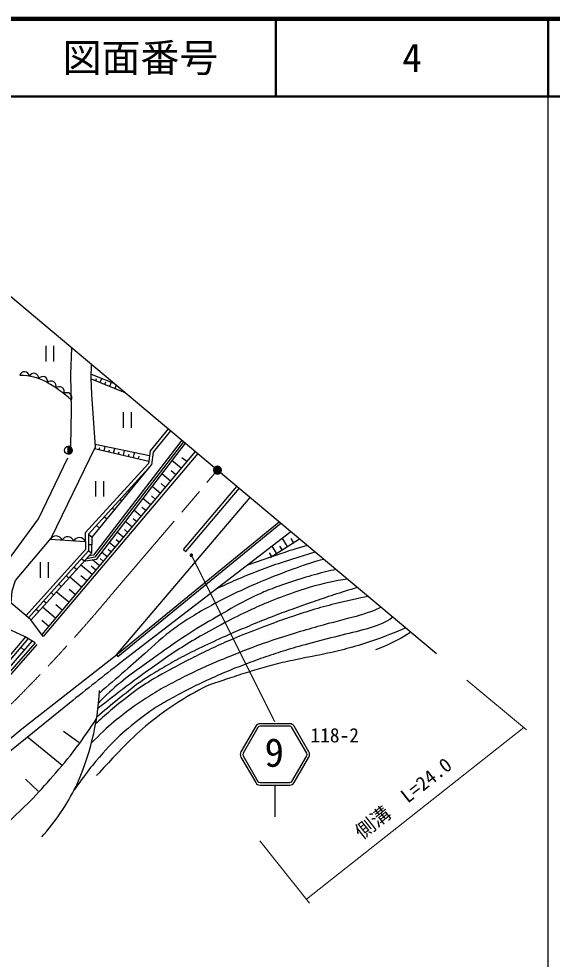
# Model space of a CAD drawing. Units: millimetres, scale not verified. Extents: x 40000 to 680000, y 20000 to 380000.
# Drawn here: x 510994 to 579500, y 259208 to 380000 of the extents above; entities that cross this region are included whole.
import ezdxf
from ezdxf.enums import TextEntityAlignment as Align

# ---------------------------------------------------------------- set-up
doc = ezdxf.new("R2010")
doc.units = ezdxf.units.MM
doc.header["$LTSCALE"] = 1000
doc.header["$PDMODE"] = 32
doc.header["$PDSIZE"] = 500
doc.linetypes.add('CHAIN', pattern=[18.5, 12, -1.5, 3.5, -1.5])
for name, color, linetype, lineweight in [('M-BGD', 7, 'Continuous', 25), ('M-BMK', 2, 'CHAIN', 13), ('M-BMK-SRVR', 3, 'Continuous', 25), ('M-STR-HTXT', 7, 'Continuous', 13), ('M-STR-STRC', 7, 'Continuous', 25), ('M-TTL', 2, 'Continuous', 140), ('M-TTL-BAND', 7, 'Continuous', 25), ('M-TTL-LINE', 7, 'Continuous', 50)]:
    doc.layers.add(name, color=color, linetype=linetype, lineweight=lineweight)
doc.layers.add('M-OTRS', color=6, linetype='Continuous')
doc.layers.add('M-TTL-TXT', color=7, linetype='Continuous')
doc.styles.add('ＭＳ ゴシック', font='')
doc.styles.get('ＭＳ ゴシック').set_extended_font_data('MS Gothic')

msp = doc.modelspace()

# ---------------------------------------------------------------- hatches: boundary and pattern name
at = {"layer": 'M-BGD'}
for points in [[(517347, 325087), (517347, 324087, 0.41421), (517847, 324587, 0.41421)], [(533299, 311081, 0.41422), (533149, 311231, 0.41422), (532999, 311081, 0.41421), (533149, 310931, 0.41421)]]:
    msp.add_hatch(color=256, dxfattribs=at).paths.add_polyline_path(points)
at = {"layer": 'M-BMK-SRVR'}
msp.add_hatch(color=256, dxfattribs=at).paths.add_polyline_path([(537014, 322022, 1), (536014, 322022, 0.41421), (536514, 321522, 0.41421)])

# ---------------------------------------------------------------- linework, layer by layer
at = {"layer": 'M-BGD'}
for p, q in [((514465, 337993), (514465, 335993)), ((515465, 337993), (515465, 335993)), ((520293, 333771), (524601, 332018)), ((520304, 334340), (523191, 333201)), ((520867, 333538), (520967, 333784)), ((521437, 333306), (521643, 333812)), ((522058, 333053), (522180, 333352)), ((522679, 332800), (522890, 333320)), ((523355, 332525), (523500, 332882)), ((524414, 329466), (524414, 327466)), ((525414, 329466), (525414, 327466)), ((517347, 324087), (517347, 325087)), ((527784, 323874), (520819, 325311)), ((521939, 324511), (522064, 325054)), ((533653, 324423), (513944, 300919)), ((533972, 324155), (514130, 300674)), ((517347, 324587), (517348, 324588)), ((520726, 324790), (527692, 323186)), ((521333, 324650), (521393, 324915)), ((522558, 324368), (522622, 324647)), ((523176, 324226), (523308, 324797)), ((523808, 324080), (523875, 324373)), ((524439, 323935), (524577, 324535)), ((525083, 323787), (525154, 324094)), ((525727, 323638), (525872, 324268)), ((526384, 323487), (526458, 323810)), ((531841, 322263), (530663, 323251)), ((532557, 323117), (531950, 323627)), ((527077, 321534), (527019, 321582)), ((530469, 320626), (529361, 321555)), ((531155, 321444), (530583, 321924)), ((520861, 320622), (520861, 318622)), ((521861, 320622), (521861, 318622)), ((526124, 320376), (526008, 320472)), ((529811, 319841), (529274, 320292)), ((525171, 319219), (524997, 319362)), ((529153, 319057), (528113, 319929)), ((532146, 311839), (539007, 319931)), ((532451, 311580), (539313, 319674)), ((523543, 298322), (540698, 318512)), ((524219, 318061), (523986, 318253)), ((527891, 317552), (526917, 318370)), ((528522, 318305), (528018, 318727)), ((523266, 316904), (522975, 317143)), ((526682, 316110), (525770, 316875)), ((527287, 316831), (526815, 317227)), ((522313, 315746), (521965, 316032)), ((523543, 298322), (544413, 315394)), ((525523, 314727), (524670, 315442)), ((526102, 315419), (525661, 315789)), ((521360, 314588), (520953, 314923)), ((524411, 313401), (523615, 314068)), ((523733, 298090), (544647, 315198)), ((545948, 314107), (524475, 297598)), ((524967, 314064), (524555, 314410)), ((519542, 312824), (515040, 313119)), ((519935, 313806), (520407, 313431)), ((523878, 312765), (523494, 313087)), ((543264, 310814), (547039, 313192)), ((545512, 312230), (544881, 313260)), ((546284, 312716), (545959, 313246)), ((520381, 312420), (519931, 312431)), ((519951, 311670), (520354, 311409)), ((522833, 311520), (522476, 311819)), ((523344, 312130), (522604, 312750)), ((532146, 311839), (532451, 311580)), ((544104, 311343), (543550, 312247)), ((544808, 311786), (544518, 312260)), ((519377, 310329), (519030, 310644)), ((521341, 309740), (520446, 310490)), ((521831, 310325), (521436, 310657)), ((522322, 310910), (521634, 311487)), ((543138, 311399), (543437, 310923)), ((513754, 310200), (513754, 308200)), ((514754, 310200), (514754, 308200)), ((518400, 309250), (518067, 309552)), ((520400, 308618), (518917, 309861)), ((520870, 309179), (520276, 309677)), ((517424, 308171), (517090, 308473)), ((519056, 307015), (517514, 308308)), ((519728, 307816), (518972, 308451)), ((516447, 307091), (516113, 307393)), ((515470, 306012), (515136, 306314)), ((517411, 305054), (515797, 306408)), ((518234, 306034), (517444, 306696)), ((515708, 303023), (514018, 304439)), ((514493, 304933), (514159, 305235)), ((516560, 304038), (515734, 304731)), ((513516, 303854), (513183, 304156)), ((514826, 301971), (513962, 302695)), ((513080, 299823), (504455, 290028)), ((513305, 299625), (504683, 289833)), ((511707, 298880), (511254, 299273)), ((511370, 288807), (523543, 298322)), ((523543, 298322), (523733, 298090)), ((517930, 292451), (508104, 284485)), ((504246, 282853), (511370, 288807)), ((516556, 284081), (512124, 287743)), ((518705, 287039), (516743, 288465)), ((513471, 280804), (511866, 282315)), ((512447, 279500), (505579, 272928))]:
    msp.add_line(p, q, dxfattribs=at)
for points in [[(517673, 325167), (517766, 329729), (517696, 334314), (517795, 337729)], [(511911, 303351), (510004, 304931), (510122, 306504), (510580, 307856), (515170, 313273), (520840, 325025), (520356, 331763), (520294, 333838), (520331, 335601)], [(530168, 327347), (527867, 324498), (527650, 322868), (519534, 313960), (519550, 311822), (511928, 303335)], [(530474, 327090), (528248, 324334), (528030, 322691), (519935, 313806), (519951, 311670), (512223, 303064)], [(532381, 325490), (520927, 310565), (519344, 310293)], [(532151, 325683), (520760, 310841), (519671, 310653)], [(531921, 325876), (520594, 311116), (519997, 311014)], [(477725, 303386), (487224, 302333), (490008, 302473), (503179, 304626), (507273, 304462), (507835, 306965), (509215, 309843), (513508, 315762), (517275, 323599)], [(512539, 302774), (520354, 311409), (520407, 313431), (528030, 322691)], [(548046, 312347), (547619, 312230), (547167, 312100), (546693, 311958), (546200, 311805), (545691, 311642), (545156, 311466), (544592, 311274), (544016, 311075), (543444, 310876), (540353, 309805)], [(550164, 310569), (549682, 310448), (549117, 310285), (548479, 310087), (547779, 309855), (547030, 309596), (546627, 309452), (546194, 309294), (545736, 309125), (545262, 308948), (544778, 308764), (544292, 308577), (543810, 308389), (543339, 308204), (542887, 308023), (542460, 307849), (542056, 307681), (541665, 307516), (541285, 307353), (540915, 307191), (540553, 307029), (540196, 306868), (539844, 306706), (539495, 306543), (539145, 306378), (538795, 306211), (538445, 306043), (538098, 305873), (537754, 305702), (537413, 305531), (537075, 305358), (536740, 305185), (536408, 305010), (536078, 304835), (535751, 304658), (535426, 304480), (535102, 304300), (534778, 304118), (534455, 303933), (534134, 303747), (533816, 303561), (533504, 303374), (533197, 303188), (532898, 303004), (532608, 302820), (532327, 302640), (532059, 302463), (531802, 302290), (531554, 302119), (531315, 301950), (531080, 301781), (530850, 301610), (530621, 301438), (530392, 301261), (530161, 301080), (529926, 300893), (529447, 300497), (528968, 300080), (528492, 299654), (528023, 299231), (527565, 298824), (527121, 298432), (525009, 296566), (524601, 296206), (524196, 295850), (523792, 295496), (523385, 295143), (522977, 294790), (522569, 294440), (522161, 294091), (521751, 293743), (521340, 293396)], [(549066, 311491), (548592, 311346), (548081, 311190), (547536, 311021), (546962, 310841), (544691, 310118), (544337, 310004), (543983, 309887), (543631, 309769), (543282, 309649), (542940, 309527), (542601, 309403), (542263, 309277), (541924, 309148), (541586, 309017), (541249, 308885), (540914, 308751), (540580, 308616), (540248, 308480), (539918, 308343), (539592, 308206), (539268, 308069), (538945, 307931), (538624, 307792), (538306, 307652), (537989, 307511), (537674, 307369), (537361, 307226), (537051, 307083), (536743, 306939), (536437, 306794)], [(551722, 309262), (551399, 309193), (551068, 309118), (550730, 309038), (550386, 308954), (550035, 308865), (549681, 308773), (549322, 308677), (548960, 308577), (548596, 308475), (548231, 308370), (547858, 308259), (547471, 308142), (547075, 308019), (546674, 307892), (546273, 307763), (545877, 307633), (545488, 307504), (545112, 307376), (544753, 307252), (544415, 307132), (544100, 307018), (543803, 306907), (543520, 306800), (543250, 306694), (542990, 306588), (542735, 306483), (542484, 306376), (542234, 306268), (541981, 306156), (541722, 306040), (541200, 305799), (540682, 305550), (540171, 305294), (539668, 305034), (539175, 304772), (538697, 304508), (538234, 304241), (537777, 303971), (537317, 303697), (536846, 303420), (536360, 303140), (535866, 302858), (535368, 302572), (534868, 302280), (534371, 301982), (533865, 301669), (533348, 301343), (532837, 301015), (532348, 300698), (531896, 300401), (531496, 300135), (531137, 299891), (530798, 299656), (530460, 299419), (530101, 299167), (529715, 298896), (529317, 298612), (528915, 298324), (528139, 297767), (527089, 297015), (526751, 296772), (526076, 296282), (525743, 296041), (525410, 295798), (525076, 295548), (524736, 295286), (524388, 295010), (524036, 294726), (523682, 294433), (523327, 294130), (522975, 293816), (522625, 293492), (522276, 293158), (521927, 292813), (521580, 292458), (521236, 292093)], [(553180, 308039), (552590, 307941), (552002, 307834), (551413, 307718), (550819, 307591), (550216, 307450), (549616, 307303), (549024, 307148), (548418, 306979), (547779, 306787), (547088, 306564), (546713, 306438), (546318, 306301), (545906, 306155), (545483, 306002), (545054, 305844), (544622, 305683), (544193, 305520), (543771, 305356), (543362, 305194), (542970, 305036), (542596, 304881), (542236, 304728), (541886, 304577), (541543, 304426), (541204, 304273), (540866, 304116), (540524, 303956), (540175, 303790), (539817, 303616), (539445, 303434), (539058, 303242), (538657, 303040), (538246, 302831), (537828, 302615), (537408, 302396), (536988, 302174), (536571, 301952), (536162, 301732), (535764, 301514), (535380, 301303), (535008, 301096), (534645, 300891), (534290, 300688), (533941, 300486), (533597, 300284), (533258, 300083), (532922, 299881), (532589, 299677), (532258, 299472), (531927, 299265), (531599, 299055), (531273, 298843), (530951, 298630), (530632, 298415), (530316, 298200), (530002, 297984), (529691, 297768), (529381, 297552), (528767, 297123), (528460, 296908), (528153, 296691), (527847, 296473), (527543, 296255), (527241, 296037), (526943, 295821), (526650, 295607), (526362, 295396), (526080, 295190), (525807, 294988), (525541, 294791), (525283, 294598), (525031, 294408), (524785, 294222), (524543, 294038), (524306, 293855), (524071, 293675), (523606, 293316), (523373, 293137), (522914, 292781), (522464, 292430), (522023, 292083), (521588, 291740), (521159, 291399)], [(554470, 306957), (554069, 306834), (553676, 306712), (553290, 306591), (552910, 306472), (552537, 306354), (552170, 306237), (551809, 306120), (551453, 306005), (551102, 305890), (550756, 305776), (550418, 305664), (550088, 305553), (549767, 305444), (549451, 305335), (549140, 305228), (548832, 305120), (548525, 305012), (547908, 304795), (546050, 304138), (545740, 304027), (545427, 303913), (545110, 303797), (544786, 303676), (544455, 303551), (544114, 303421), (543763, 303285), (543403, 303144), (543039, 303001), (542672, 302855), (542306, 302709), (541942, 302563), (541585, 302418), (541236, 302276), (540899, 302137), (540576, 302004), (540266, 301875), (539966, 301749), (539672, 301625), (539380, 301500), (539088, 301375), (538792, 301246), (538487, 301113), (538172, 300974), (537842, 300827), (537495, 300672), (537132, 300510), (536758, 300341), (536375, 300169), (535989, 299993), (535603, 299816), (535220, 299639), (534844, 299463), (534480, 299290), (534130, 299122), (533793, 298957), (533463, 298793), (533139, 298630), (532822, 298469), (532510, 298308), (532204, 298148), (531903, 297989), (531606, 297830), (531314, 297672), (531025, 297514), (530739, 297355), (530458, 297197), (530182, 297039), (529910, 296881), (529643, 296724), (529381, 296568), (529124, 296414), (528871, 296261), (528625, 296110), (528384, 295961), (527920, 295672), (527481, 295392), (527061, 295117), (526654, 294841), (526255, 294561), (525867, 294272), (525493, 293980), (525129, 293687), (524772, 293397), (524418, 293112), (523733, 292567), (523399, 292301), (523065, 292031), (522727, 291753), (522386, 291468), (522043, 291179), (521700, 290885), (521354, 290584), (521004, 290277)], [(555845, 305803), (555413, 305714), (554935, 305614), (554416, 305500), (553857, 305375), (553264, 305237), (551935, 304924), (551577, 304838), (551214, 304749), (550848, 304657), (550480, 304562), (550113, 304464), (549750, 304364), (549384, 304259), (549012, 304149), (548635, 304036), (548256, 303919), (547876, 303799), (547497, 303679), (547122, 303558), (546752, 303437), (546390, 303317), (546037, 303199), (545699, 303085), (545376, 302974), (545064, 302866), (544758, 302758), (544454, 302649), (544148, 302537), (543834, 302421), (543508, 302300), (543166, 302172), (542804, 302034), (542415, 301887), (542002, 301729), (541570, 301562), (541126, 301391), (540676, 301215), (540226, 301038), (539782, 300862), (539351, 300689), (538939, 300521), (538551, 300360), (538187, 300207), (537838, 300057), (537503, 299911), (537179, 299768), (536865, 299626), (536556, 299485), (536252, 299345), (535949, 299203), (535645, 299060), (535338, 298915), (535027, 298766), (534714, 298614), (534400, 298460), (534088, 298304), (533780, 298150), (533477, 297996), (533182, 297847), (532624, 297561), (531897, 297189), (531484, 296975), (531098, 296773), (530711, 296565), (530295, 296336), (529837, 296080), (529354, 295805), (528868, 295524), (528399, 295247), (527966, 294985), (527598, 294759), (527281, 294562), (526973, 294362), (526632, 294129), (526216, 293831), (525697, 293449), (525103, 293004), (524476, 292525), (523856, 292040), (523283, 291578), (523017, 291356), (522753, 291134), (522492, 290912), (522237, 290691), (521987, 290471), (521744, 290253), (521509, 290038), (521282, 289827), (521066, 289620), (520860, 289418)], [(557487, 304425), (557209, 304272), (556896, 304122), (556549, 303973), (556168, 303825), (555756, 303677), (555307, 303532), (554823, 303389), (554307, 303246), (553205, 302949), (552624, 302794), (552019, 302638), (551392, 302477), (550741, 302307), (550068, 302124), (549723, 302028), (549370, 301929), (549012, 301827), (548647, 301723), (548277, 301617), (547903, 301508), (547524, 301396), (547141, 301282), (546755, 301166), (546366, 301046), (545970, 300924), (545564, 300797), (545150, 300667), (544732, 300535), (544311, 300400), (543890, 300263), (543473, 300126), (543063, 299989), (542660, 299852), (542270, 299715), (541890, 299580), (541519, 299444), (541154, 299307), (540795, 299170), (540440, 299033), (540088, 298895), (539738, 298756), (539389, 298617), (537977, 298052), (537623, 297910), (537269, 297766), (536917, 297622), (536566, 297477), (536218, 297331), (535872, 297184), (535530, 297036), (535192, 296887), (534858, 296737), (534526, 296585), (534197, 296432), (533870, 296278), (533547, 296123), (533226, 295967), (532907, 295811), (532592, 295654), (532279, 295498), (531969, 295341), (531661, 295185), (531357, 295029), (531055, 294874), (530756, 294717), (530459, 294561), (530165, 294403), (529874, 294245), (529585, 294085), (529299, 293924), (529016, 293761), (528735, 293596), (528457, 293430), (528181, 293263), (527908, 293094), (527638, 292925), (527370, 292754), (527105, 292582), (526843, 292410), (526583, 292237), (526326, 292063), (525814, 291706), (525307, 291340), (524813, 290973), (524343, 290615), (523907, 290274), (523517, 289961), (523167, 289668), (522838, 289383), (522511, 289091), (522167, 288777), (521809, 288444), (521450, 288101), (521085, 287745), (520711, 287374), (520324, 286984)], [(514130, 300674), (512526, 302787), (511911, 303351)], [(513080, 299823), (511815, 300620), (508867, 301977), (501724, 302196), (493006, 300074), (480700, 300659)], [(559026, 303134), (558648, 302861), (558187, 302597), (557649, 302340), (557041, 302090), (556370, 301845), (556005, 301726), (555613, 301609), (555199, 301495), (554766, 301383), (554319, 301271), (553863, 301161), (553400, 301049), (552936, 300937), (552474, 300823), (552018, 300707), (551559, 300587), (551085, 300465), (549143, 299966), (548669, 299843), (548210, 299722), (547771, 299604), (547355, 299490), (546964, 299381), (546594, 299275), (546241, 299173), (545902, 299073), (545574, 298975), (545253, 298877), (544936, 298778), (544620, 298678), (544301, 298576), (543976, 298471), (543648, 298364), (543324, 298256), (543003, 298146), (542683, 298036), (542365, 297925), (542048, 297813), (541730, 297699), (541413, 297584), (541094, 297467), (540773, 297348), (540452, 297228), (540131, 297108), (539810, 296986), (539489, 296864), (539167, 296739), (538845, 296613), (538521, 296484), (538196, 296352), (537869, 296218), (537539, 296080), (537207, 295938), (536871, 295793), (536532, 295645), (536192, 295494), (535850, 295341), (535509, 295185), (535168, 295029), (534829, 294870), (534493, 294711), (534160, 294551), (533827, 294389), (533492, 294223), (533156, 294055), (532822, 293885), (532489, 293713), (532161, 293542), (531837, 293372), (531521, 293204), (531213, 293039), (530916, 292877), (530629, 292720), (530353, 292569), (530085, 292420), (529824, 292274), (529568, 292128), (529316, 291982), (529067, 291833), (528818, 291681), (528568, 291523), (528316, 291359), (527803, 291008), (527287, 290636), (526779, 290255), (526293, 289879), (525838, 289522), (525419, 289184), (525026, 288855), (524657, 288536), (524307, 288225), (523973, 287921), (523674, 287643), (523412, 287392), (523159, 287140), (522886, 286857), (522566, 286514), (522191, 286107), (521779, 285656), (521342, 285166), (520893, 284644), (520442, 284094), (520216, 283810), (519988, 283517), (519757, 283217), (519523, 282908), (519287, 282593), (519050, 282269), (518811, 281939), (518571, 281601), (518330, 281256), (518088, 280904)], [(560644, 301776), (560213, 301575), (559726, 301361), (559187, 301137), (558604, 300906), (557981, 300670), (557649, 300548), (557299, 300420), (556933, 300289), (556554, 300156), (556168, 300023), (555776, 299890), (555384, 299760), (554994, 299634), (554611, 299514), (554237, 299401), (553871, 299295), (553506, 299193), (553143, 299096), (552781, 299003), (552420, 298912), (552061, 298825), (551704, 298740), (551348, 298658), (550993, 298576), (550640, 298496), (550288, 298419), (549938, 298346), (549589, 298276), (549242, 298209), (548896, 298144), (548208, 298014), (547866, 297948), (547526, 297880), (547188, 297810), (546513, 297666), (546177, 297594), (545843, 297521), (545510, 297448), (545179, 297373), (544850, 297297), (544524, 297220), (544201, 297142), (543881, 297062), (543565, 296980), (543254, 296897), (542946, 296812), (542640, 296727), (542337, 296640), (542035, 296552), (541733, 296462), (541432, 296372), (541129, 296281), (540824, 296188), (540517, 296094), (540206, 295997), (539894, 295899), (539582, 295799), (539270, 295698), (538961, 295597), (538655, 295496), (538353, 295396), (538057, 295298), (537767, 295200), (537209, 295017), (536672, 294843), (536149, 294668), (535632, 294479), (535116, 294265), (534602, 294022), (534095, 293760), (533591, 293481), (533087, 293191), (532579, 292892), (532061, 292583), (531537, 292261), (531013, 291929), (530498, 291591), (530000, 291249), (529517, 290902), (529046, 290546), (528585, 290186), (528137, 289826), (527702, 289471), (527284, 289124), (526883, 288783), (526492, 288441), (526105, 288094), (525716, 287735), (525340, 287378), (524980, 287027), (524615, 286661), (524223, 286259), (523782, 285801), (523542, 285549), (523295, 285288), (523039, 285017), (522776, 284736), (522503, 284443), (522221, 284139), (521928, 283822), (521625, 283494), (521311, 283151), (520985, 282796)], [(561273, 301249), (561112, 301085), (560853, 300894), (560517, 300682), (560122, 300458), (559690, 300228), (559083, 299930), (558286, 299561), (557508, 299212), (556953, 298976), (556827, 298945)], [(511846, 300601), (506444, 294292), (501837, 288847), (493642, 282358)], [(512188, 300385), (506748, 294033), (502116, 288558), (493952, 282093)], [(502116, 288558), (503591, 289526), (512721, 300049)]]:
    msp.add_lwpolyline(points, dxfattribs=at)
for points in [[(517347, 325087), (517347, 324087, 0.41421), (517847, 324587, 0.41421)], [(533299, 311081, 0.41422), (533149, 311231, 0.41422), (532999, 311081, 0.41421), (533149, 310931, 0.41421)]]:
    msp.add_lwpolyline(points, format="xyb", close=True, dxfattribs=at)
msp.add_circle((517347, 324587), 500, dxfattribs=at)
for centre, radius, start, end in [((511726, 334045), 627, 4.32224, 165.96322), ((511129, 327010), 7187, 60.45482, 90.08032), ((512924, 333838), 627, 354.44708, 156.08806), ((514069, 333429), 627, 344.57191, 146.21289), ((515135, 332806), 650, 340.12499, 135.40366), ((505046, 316807), 19064, 48.22694, 59.6718), ((516177, 332099), 650, 336.31004, 131.5887), ((517170, 331325), 650, 332.49509, 127.77375), ((515770, 312755), 816, 19.0039, 153.47925), ((517270, 312657), 816, 19.0039, 153.47925), ((518771, 312558), 816, 19.0039, 153.47925), ((911144, -200821), 630820, 127.80397, 128.56022), ((487667, 295445), 33735, 335.39621, 357.04447), ((474861, 319265), 54556, 317.95505, 327.70904), ((449423, 339605), 87090, 316.35789, 319.22575), ((492466, 294228), 28880, 318.042, 333.6285)]:
    msp.add_arc(centre, radius, start, end, dxfattribs=at)
at = {"layer": 'M-BMK'}
msp.add_line((523158, 306351), (536190, 321642), dxfattribs=at)
msp.add_arc((367660, 435358), 202046, 312.89682, 320.31959, dxfattribs=at)
at = {"layer": 'M-BMK-SRVR'}
for p, q in [((536131, 322344), (509932, 344326)), ((564629, 298433), (536897, 321701))]:
    msp.add_line(p, q, dxfattribs=at)
msp.add_lwpolyline([(537014, 322022, 1), (536014, 322022, 0.41421), (536514, 321522, 0.41421)], format="xyb", close=True, dxfattribs=at)
at = {"layer": 'M-OTRS'}
msp.add_point((536514, 322022), dxfattribs=at)
at = {"layer": 'M-STR-HTXT'}
for p, q in [((568547, 295059), (576221, 288673)), ((547945, 266903), (575855, 288977)), ((541959, 274401), (548346, 266400))]:
    msp.add_line(p, q, dxfattribs=at)
at = {"layer": 'M-STR-STRC'}
for p, q in [((533271, 310886), (543846, 289732)), ((541425, 289119), (539525, 285829)), ((541707, 288957), (539807, 285666)), ((545787, 289444), (541988, 289444)), ((545787, 289119), (541988, 289119)), ((547969, 285666), (546069, 288957)), ((548250, 285829), (546350, 289119)), ((539525, 285179), (541425, 281888)), ((539807, 285341), (541707, 282051)), ((546069, 282051), (547969, 285341)), ((546350, 281888), (548250, 285179)), ((541988, 281888), (545787, 281888)), ((541988, 281563), (545787, 281563)), ((543888, 281563), (543888, 277500))]:
    msp.add_line(p, q, dxfattribs=at)
for centre, radius, start, end in [((541988, 288794), 650, 90, 150), ((541988, 288794), 325, 90, 150), ((545787, 288794), 650, 30, 90), ((545787, 288794), 325, 30, 90), ((540088, 285504), 650, 150, 210), ((540088, 285504), 325, 150, 210), ((547687, 285504), 325, 330, 30), ((547687, 285504), 650, 330, 30), ((541988, 282213), 650, 210, 270), ((541988, 282213), 325, 210, 270), ((545787, 282213), 325, 270, 330), ((545787, 282213), 650, 270, 330)]:
    msp.add_arc(centre, radius, start, end, dxfattribs=at)
at = {"layer": 'M-TTL'}
msp.add_line((680000, 380000), (40000, 380000), dxfattribs=at)
at = {"layer": 'M-TTL-BAND'}
msp.add_line((579000, 20000), (579000, 370000), dxfattribs=at)
at = {"layer": 'M-TTL-LINE'}
for p, q in [((543997, 380000), (543997, 370000)), ((579000, 380000), (579000, 370000)), ((40000, 370000), (680000, 370000))]:
    msp.add_line(p, q, dxfattribs=at)

# ---------------------------------------------------------------- texts
at = {"layer": 'M-STR-HTXT', "style": 'ＭＳ ゴシック'}
msp.add_text('側溝\u3000L=24.0', height=1833, rotation=38.342, dxfattribs=at).set_placement((561279, 278724), align=Align.BOTTOM_CENTER)
at = {"layer": 'M-STR-STRC', "style": 'ＭＳ ゴシック'}
for s, height, p in [('118-2', 1833, (548451, 286510)), ('9', 3666, (542560, 282823))]:
    msp.add_text(s, height=height, dxfattribs=at).set_placement(p, align=Align.BOTTOM_LEFT)
at = {"layer": 'M-TTL-TXT', "style": 'ＭＳ ゴシック'}
for s, p in [('図面番号', (526622, 375000)), ('4', (561497, 375000))]:
    msp.add_text(s, height=3666, dxfattribs=at).set_placement(p, align=Align.MIDDLE_CENTER)

doc.saveas('drawing.dxf')
